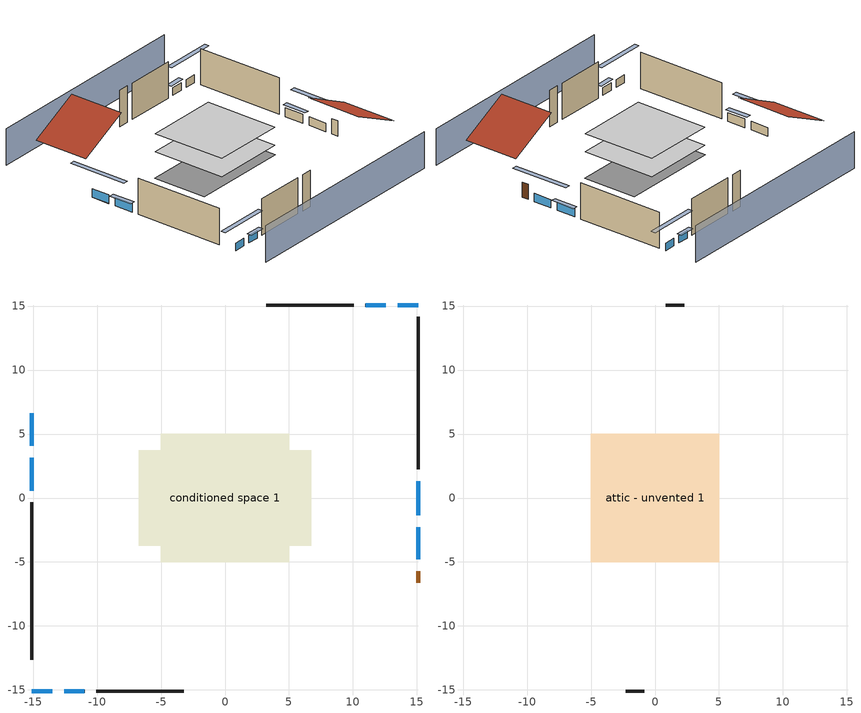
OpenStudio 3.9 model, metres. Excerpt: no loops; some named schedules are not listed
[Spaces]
conditioned space 1
 floor foundation (Slab1 construction): -6.75,-3.75 -6.75,3.75 6.75,3.75 6.75,-3.75 z0
 floor adiabatic (AdiabaticFloorConstruction): -5.03,-5.03 -5.03,5.03 5.03,5.03 5.03,-5.03 z2.44
 wall outside (Wall1 construction): -15.08,-0.34 -15.08,-12.63 z0:4.88
 wall outside (Wall2 construction): 10.05,15.08 3.23,15.08 z0:4.88
 wall outside (Wall3 construction): 15.08,2.25 15.08,14.15 z0:4.88
 wall outside (Wall4 construction): -10.05,-15.08 -3.23,-15.08 z0:4.88
 wall outside (AdiabaticWallConstruction): -15.08,6.63 -15.08,4.07 / -15.08,3.14 -15.08,0.58 / 15.08,-1.34 15.08,1.32 z0:1.16; 15.08,15.08 13.49,15.08 / 12.57,15.08 10.98,15.08 / -15.08,-15.08 -13.49,-15.08 / -12.57,-15.08 -10.98,-15.08 z0:1.04; 15.08,-4.79 15.08,-2.27 z0:1.13
 wall outside (AdiabaticWallConstruction 1): 15.08,-6.63 15.08,-5.72 z0:2.03
 window (WindowConstruction): -15.08,6.63 -15.08,4.07 z0:1.16
 window (WindowConstruction 1): -15.08,3.14 -15.08,0.59 z0:1.16
 window (WindowConstruction 2): 15.08,15.08 13.5,15.08 z0:1.04
 window (WindowConstruction 3): 12.57,15.08 10.98,15.08 z0:1.04
 window (WindowConstruction 4): 15.08,-4.79 15.08,-2.27 z0:1.13
 window (WindowConstruction 5): 15.08,-1.34 15.08,1.32 z0:1.16
 window (WindowConstruction 6): -15.08,-15.08 -13.5,-15.08 z0:1.04
 window (WindowConstruction 7): -12.57,-15.08 -10.98,-15.08 z0:1.04
 door (Door): 15.08,-6.63 15.08,-5.72 z0:2.03
 ceiling adiabatic (AdiabaticFloorConstruction): 5.03,-5.03 5.03,5.03 -5.03,5.03 -5.03,-5.03 z2.44
attic - unvented 1
 floor to conditioned space 1 (Floor1 construction Reversed): -5.03,-5.03 -5.03,5.03 5.03,5.03 5.03,-5.03 z4.88
 wall outside (Wall5 construction): 2.3,15.08 0.86,15.08 z0:4.88
 wall outside (Wall6 construction): -2.3,-15.08 -0.86,-15.08 z0:4.88
 roof outside (Roof1 construction): -15.08,7.56,4.88 -8.35,7.56,8.24 -8.35,15.08,8.24 -15.08,15.08,4.88
 roof outside (Roof2 construction): 15.08,-7.56,4.88 8.35,-7.56,8.24 8.35,-15.08,8.24 15.08,-15.08,4.88
shading: -15.08,-19.65 15.08,-19.65 / 15.08,19.65 -15.08,19.65 z0:4.88; -15.08,1.33 -15.08,9.37 -15.69,9.37 -15.69,1.33 z3.9; -15.08,0.28 -15.08,3.45 -15.69,3.45 -15.69,0.28 z1.46; 10.75,15.08 17.83,15.08 17.83,15.69 10.75,15.69 z3.78; 10.68,15.08 12.87,15.08 12.87,15.69 10.68,15.69 z1.34; 15.08,0.48 15.08,-7.53 15.69,-7.53 15.69,0.48 z3.87; 15.08,1.63 15.08,-1.64 15.69,-1.64 15.69,1.63 z1.46; -10.75,-15.08 -17.83,-15.08 -17.83,-15.69 -10.75,-15.69 z3.78; -10.68,-15.08 -12.87,-15.08 -12.87,-15.69 -10.68,-15.69 z1.34
[Site]
Portland Intl Arpt_OR: Latitude {deg}=45.59; Longitude {deg}=-122.6; Time Zone {hr}=-8; Elevation {m}=33; Terrain=Suburbs; Keep Site Location Information=Yes
[Site:GroundTemperature:Shallow]
10.2558, 8.96328, 8.85977, 9.47314, 11.9355, 14.3863, 16.5111, 17.8571, 17.9714, 16.8767, 14.8061, 12.4304
[Site:WaterMainsTemperature]
Calculation Method=Schedule; Temperature Schedule=mains temperature schedule
[Building]
Building 1
[Material] Roughness=Rough
Name | Thickness {m} | Conductivity {W/m-K} | Density {kg/m3} | Specific Heat {J/kg-K} | Thermal Absorptance | Solar Absorptance | Visible Absorptance
asphalt or fiberglass shingles | 0.00635 | 0.162714 | 1121.4 | 1465.45 | 0.9 | 0.85 | 0.85
roof rigid ins | 0.00281632 | 0.029427 | 32.04 | 1214.23 | 0.9 | 0.7 | 0.7
osb sheathing 0.5 in. | 0.0127 | 0.115458 | 512.64 | 1214.23 | 0.9 | 0.6 | 0.6
wood siding | 0.0254 | 0.102417 | 544.68 | 1172.36 | 0.9 | 0.85 | 0.85
osb sheathing 0.5 in. 1 | 0.0127 | 0.115458 | 512.64 | 1214.23 | 0.9 | 0.7 | 0.7
wall stud and cavity | 0.1397 | 0.550994 | 139.0536 | 1170.24 | 0.9 | 0.7 | 0.7
gypsum board | 0.0127 | 0.160291 | 801 | 837.4 | 0.9 | 0.6 | 0.6
wall stud and cavity 1 | 0.1397 | 0.727959 | 139.0536 | 1170.24 | 0.9 | 0.6 | 0.6
ceiling loosefill ins | 0.0846667 | 0.0480833 | 16.02 | 1046.75 | 0.9 | 0.7 | 0.7
ceiling stud and cavity | 0.1397 | 0.302811 | 65.682 | 1177.47 | 0.9 | 0.7 | 0.7
concrete 4.0 in. | 0.1016 | 1.803125 | 2242.8 | 837.4 | 0.9 | 0.7 | 0.7
floor covering | 0.0127 | 0.0450781 | 54.468 | 1339.84 | 0.9 | 0.9 | 0.9
wood siding 1; wood siding 2 | 0.0254 | 0.102417 | 544.68 | 1172.36
wall rigid ins; floor rigid ins | 0.512978 | 0.029427 | 32.04 | 1214.23 | 0.9 | 0.7 | 0.7
wall stud and cavity 2 | 0.0889 | 0.380278 | 52.3479 | 1209.89 | 0.9 | 0.7 | 0.7
door material | 0.04445 | 0.0612267 | 512.64 | 1214.23 | 0.9 | 0.7 | 0.7
floor stud and cavity | 0.1397 | 1.75129 | 37.0049 | 1207.88 | 0.9 | 0.7 | 0.7
osb sheathing 0.75 in. | 0.01905 | 0.115458 | 512.64 | 1214.23 | 0.9 | 0.7 | 0.7
floor covering 1 | 0.0127 | 0.0433444 | 54.468 | 1339.84 | 0.9 | 0.6 | 0.6
wall stud and cavity 3 | 0.0889 | 0.391764 | 83.0341 | 1211.67 | 0.9 | 0.7 | 0.7
furniture material conditioned space 1 | 0.1524 | 0.115458 | 640.8 | 1214.23 | 0.9 | 0.6 | 0.6
[Construction]
Roof1 construction; Roof2 construction: asphalt or fiberglass shingles, roof rigid ins, osb sheathing 0.5 in.
Wall1 construction; Wall2 construction; Wall3 construction; Wall4 construction: wood siding, osb sheathing 0.5 in. 1, wall stud and cavity, gypsum board
Wall5 construction; Wall6 construction: wood siding, osb sheathing 0.5 in. 1, wall stud and cavity 1
Floor1 construction Reversed: gypsum board, ceiling stud and cavity, ceiling loosefill ins
Slab1 construction: concrete 4.0 in., floor covering
WindowConstruction; WindowConstruction 1; WindowConstruction 2; WindowConstruction 3; WindowConstruction 4; WindowConstruction 5; WindowConstruction 6; WindowConstruction 7: WindowMaterial
AdiabaticWallConstruction: wood siding 1, wall rigid ins, wall stud and cavity 2, gypsum board
Door: door material
AdiabaticWallConstruction 1: wood siding 2, wall rigid ins, wall stud and cavity 2, gypsum board
AdiabaticFloorConstruction: floor stud and cavity, floor rigid ins, osb sheathing 0.75 in., floor covering 1
PartitionWallConstruction: gypsum board, wall stud and cavity 3, gypsum board
furniture construction conditioned space 1: furniture material conditioned space 1
[WindowMaterial:SimpleGlazingSystem]
WindowMaterial: U-Factor {W/m2-K}=2.78222; Solar Heat Gain Coefficient=0.56
[ThermalZone] Multiplier=1; Use Ideal Air Loads=No
Name | Volume {m3} | Thermostat
conditioned space | 493.619 | conditioned space temperature setpoint
attic - unvented | 75.9013
[Sizing:Zone]
attic - unvented: Zone Cooling Design Supply Air Temperature Input Method=SupplyAirTemperature; Zone Cooling Design Supply Air Temperature {C}=14; Zone Cooling Design Supply Air Temperature Difference {deltaC}=11.11; Zone Heating Design Supply Air Temperature Input Method=SupplyAirTemperature; Zone Heating Design Supply Air Temperature {C}=40; Zone Heating Design Supply Air Temperature Difference {deltaC}=11.11; Zone Cooling Design Supply Air Humidity Ratio {kg-H2O/kg-air}=0.0085; Zone Heating Design Supply Air Humidity Ratio {kg-H2O/kg-air}=0.008; Cooling Design Air Flow Method=DesignDay; Heating Design Air Flow Method=DesignDay; Account for Dedicated Outdoor Air System=No; Dedicated Outdoor Air System Control Strategy=NeutralSupplyAir; Dedicated Outdoor Air Low Setpoint Temperature for Design {C}=autosize; Dedicated Outdoor Air High Setpoint Temperature for Design {C}=autosize; Zone Load Sizing Method=Sensible Load Only No Latent Load; Zone Latent Cooling Design Supply Air Humidity Ratio Input Method=HumidityRatioDifference; Zone Cooling Design Supply Air Humidity Ratio Difference {kgWater/kgDryAir}=0.005; Zone Latent Heating Design Supply Air Humidity Ratio Input Method=HumidityRatioDifference; Zone Humidification Design Supply Air Humidity Ratio Difference {kgWater/kgDryAir}=0.005; Sizing Option=Coincident
[Space]
Name | Thermal Zone | Volume {m3}
conditioned space 1 | conditioned space | 493.619
attic - unvented 1 | attic - unvented | 75.9013
[ThermostatSetpoint:DualSetpoint]
conditioned space temperature setpoint: Heating Setpoint Temperature Schedule=heating setpoint; Cooling Setpoint Temperature Schedule=cooling setpoint; Temperature Difference Between Cutout And Setpoint {deltaC}=0
[Foundation:Kiva]
Foundation Kiva 1: Initial Indoor Air Temperature {C}=16.6667; Wall Height Above Grade {m}=0.1016; Wall Depth Below Slab {m}=0.2032
[Foundation:Kiva:Settings]
Soil Conductivity {W/m-K}=1.9041; Soil Density {kg/m3}=1842.3; Soil Specific Heat {J/kg-K}=418.7; Ground Solar Absorptivity=0.9; Ground Thermal Absorptivity=0.9; Ground Surface Roughness {m}=0.03; Far-Field Width {m}=40; Deep-Ground Boundary Condition=ZeroFlux; Deep-Ground Depth {m}=40; Minimum Cell Dimension {m}=0.2; Maximum Cell Growth Coefficient=3; Simulation Timestep=Timestep
[SurfaceProperty:ExposedFoundationPerimeter]
Slab1: Exposed Perimeter Calculation Method=TotalExposedPerimeter; Total Exposed Perimeter {m}=42.00144
[SurfaceProperty:IncidentSolarMultiplier] Incident Solar Multiplier=1; Incident Solar Multiplier Schedule=trans schedule winter=0.85 summer=0.7
Window1; Window2; Window3; Window4; Window5; Window6; Window7; Window8
[InternalMass:Definition] Design Level Calculation Method=SurfaceArea
Name | Construction | Surface Area {m2}
partition wall mass | PartitionWallConstruction | 202.436
furniture mass conditioned space 1 | furniture construction conditioned space 1 | 80.97429
[InternalMass] Space or SpaceType=conditioned space 1; Multiplier=1
Name | Internal Mass Definition
partition wall mass | partition wall mass
furniture mass conditioned space 1 | furniture mass conditioned space 1
[Fan:SystemModel]
mini split heat pump supply fan: Availability Schedule=Always On Discrete; Design Maximum Air Flow Rate {m3/s}=1.03689; Speed Control Method=Discrete; Electric Power Minimum Flow Rate Fraction=0.2; Design Pressure Rise {Pa}=500; Motor Efficiency=1; Motor In Air Stream Fraction=1; Design Electric Power Consumption {W}=autosize; Design Power Sizing Method=PowerPerFlow; Electric Power Per Unit Flow Rate {W/(m3/s)}=148.322; Electric Power Per Unit Flow Rate Per Unit Pressure {W-s/m3-Pa}=1.66667; Fan Total Efficiency=0.7; Motor Loss Radiative Fraction=0; Speed Flow Fraction 1=0.20706; Speed Electric Power Fraction 1=0.00888; Speed Flow Fraction 2=0.252; Speed Electric Power Fraction 2=0.016; Speed Flow Fraction 3=0.812; Speed Electric Power Fraction 3=0.53539; Speed Flow Fraction 4=1; Speed Electric Power Fraction 4=1
[EnergyManagementSystem:Sensor]
Name | Output Variable or Output Meter Index Key | Output Variable or Output Meter
mini_split_heat_pump_supply_fan_s | mini split heat pump supply fan | Fan Electricity Energy
water_heater_T_set | water heater setpoint | Schedule Value
out_pb_s |  | Site Outdoor Air Barometric Pressure
out_wt_s |  | Site Outdoor Air Humidity Ratio
site_vw_s |  | Site Wind Speed
cool_season | cooling season schedule | Schedule Value
mini_split_heat_pump_airloop_Fan_RTF_s | mini split heat pump supply fan | Fan Runtime Fraction Speed 1
mini_split_heat_pump_airloop_Fan_RTF_s_1 | mini split heat pump supply fan | Fan Runtime Fraction Speed 2
mini_split_heat_pump_airloop_Fan_RTF_s_2 | mini split heat pump supply fan | Fan Runtime Fraction Speed 3
mini_split_heat_pump_airloop_Fan_RTF_s_3 | mini split heat pump supply fan | Fan Runtime Fraction Speed 4
natural_vent_s | natural vent schedule | Schedule Value
htg_sp_s | heating setpoint | Schedule Value
clg_sp_s | cooling setpoint | Schedule Value
mech_vent_range_fan_0_sch_s | mech vent range fan 0 schedule | Schedule Value
mech_vent_bath_fan_0_sch_s | mech vent bath fan 0 schedule | Schedule Value
clothes_dryer_exhaust_0_sch_s | clothes_dryer | Schedule Value
htg_load_cond |  | Heating:EnergyTransfer:Zone:CONDITIONED SPACE
clg_load_cond |  | Cooling:EnergyTransfer:Zone:CONDITIONED SPACE
s_conv | Floor1 | Surface Inside Face Convection Heat Gain Energy
s_ig | Floor1 | Surface Inside Face Internal Gains Radiation Heat Gain Energy
s_sol | Floor1 | Surface Inside Face Solar Radiation Heat Gain Energy
s_lgt | Floor1 | Surface Inside Face Lights Radiation Heat Gain Energy
s_surf | Floor1 | Surface Inside Face Net Surface Thermal Radiation Heat Gain Energy
s_conv_1 | inferred conditioned ceiling | Surface Inside Face Convection Heat Gain Energy
s_ig_1 | inferred conditioned ceiling | Surface Inside Face Internal Gains Radiation Heat Gain Energy
s_sol_1 | inferred conditioned ceiling | Surface Inside Face Solar Radiation Heat Gain Energy
s_lgt_1 | inferred conditioned ceiling | Surface Inside Face Lights Radiation Heat Gain Energy
s_surf_1 | inferred conditioned ceiling | Surface Inside Face Net Surface Thermal Radiation Heat Gain Energy
s_conv_2 | inferred conditioned floor | Surface Inside Face Convection Heat Gain Energy
s_ig_2 | inferred conditioned floor | Surface Inside Face Internal Gains Radiation Heat Gain Energy
s_sol_2 | inferred conditioned floor | Surface Inside Face Solar Radiation Heat Gain Energy
s_lgt_2 | inferred conditioned floor | Surface Inside Face Lights Radiation Heat Gain Energy
s_surf_2 | inferred conditioned floor | Surface Inside Face Net Surface Thermal Radiation Heat Gain Energy
s_conv_3 | Slab1 | Surface Inside Face Convection Heat Gain Energy
s_ig_3 | Slab1 | Surface Inside Face Internal Gains Radiation Heat Gain Energy
s_sol_3 | Slab1 | Surface Inside Face Solar Radiation Heat Gain Energy
s_lgt_3 | Slab1 | Surface Inside Face Lights Radiation Heat Gain Energy
s_surf_3 | Slab1 | Surface Inside Face Net Surface Thermal Radiation Heat Gain Energy
ss_sol | Door1 | Surface Inside Face Solar Radiation Heat Gain Energy
ss_lgt | Door1 | Surface Inside Face Lights Radiation Heat Gain Energy
ss_conv | Door1 | Surface Inside Face Convection Heat Gain Energy
ss_ig | Door1 | Surface Inside Face Internal Gains Radiation Heat Gain Energy
ss_surf | Door1 | Surface Inside Face Net Surface Thermal Radiation Heat Gain Energy
ss_conv_1 | Window1 | Surface Inside Face Convection Heat Gain Energy
ss_ig_1 | Window1 | Surface Inside Face Internal Gains Radiation Heat Gain Energy
ss_surf_1 | Window1 | Surface Inside Face Net Surface Thermal Radiation Heat Gain Energy
ss_trans_in | Window1 | Surface Window Transmitted Solar Radiation Rate
ss_back_out | Window1 | Surface Window Shortwave from Zone Back Out Window Heat Transfer Rate
ss_trans_out | Window1 | Surface Inside Face Initial Transmitted Diffuse Transmitted Out Window Solar Radiation Rate
ss_conv_2 | Window2 | Surface Inside Face Convection Heat Gain Energy
ss_ig_2 | Window2 | Surface Inside Face Internal Gains Radiation Heat Gain Energy
ss_surf_2 | Window2 | Surface Inside Face Net Surface Thermal Radiation Heat Gain Energy
ss_trans_in_1 | Window2 | Surface Window Transmitted Solar Radiation Rate
ss_back_out_1 | Window2 | Surface Window Shortwave from Zone Back Out Window Heat Transfer Rate
ss_trans_out_1 | Window2 | Surface Inside Face Initial Transmitted Diffuse Transmitted Out Window Solar Radiation Rate
ss_conv_3 | Window3 | Surface Inside Face Convection Heat Gain Energy
ss_ig_3 | Window3 | Surface Inside Face Internal Gains Radiation Heat Gain Energy
ss_surf_3 | Window3 | Surface Inside Face Net Surface Thermal Radiation Heat Gain Energy
ss_trans_in_2 | Window3 | Surface Window Transmitted Solar Radiation Rate
ss_back_out_2 | Window3 | Surface Window Shortwave from Zone Back Out Window Heat Transfer Rate
ss_trans_out_2 | Window3 | Surface Inside Face Initial Transmitted Diffuse Transmitted Out Window Solar Radiation Rate
ss_conv_4 | Window4 | Surface Inside Face Convection Heat Gain Energy
ss_ig_4 | Window4 | Surface Inside Face Internal Gains Radiation Heat Gain Energy
ss_surf_4 | Window4 | Surface Inside Face Net Surface Thermal Radiation Heat Gain Energy
ss_trans_in_3 | Window4 | Surface Window Transmitted Solar Radiation Rate
ss_back_out_3 | Window4 | Surface Window Shortwave from Zone Back Out Window Heat Transfer Rate
ss_trans_out_3 | Window4 | Surface Inside Face Initial Transmitted Diffuse Transmitted Out Window Solar Radiation Rate
ss_conv_5 | Window5 | Surface Inside Face Convection Heat Gain Energy
ss_ig_5 | Window5 | Surface Inside Face Internal Gains Radiation Heat Gain Energy
ss_surf_5 | Window5 | Surface Inside Face Net Surface Thermal Radiation Heat Gain Energy
ss_trans_in_4 | Window5 | Surface Window Transmitted Solar Radiation Rate
ss_back_out_4 | Window5 | Surface Window Shortwave from Zone Back Out Window Heat Transfer Rate
ss_trans_out_4 | Window5 | Surface Inside Face Initial Transmitted Diffuse Transmitted Out Window Solar Radiation Rate
ss_conv_6 | Window6 | Surface Inside Face Convection Heat Gain Energy
ss_ig_6 | Window6 | Surface Inside Face Internal Gains Radiation Heat Gain Energy
ss_surf_6 | Window6 | Surface Inside Face Net Surface Thermal Radiation Heat Gain Energy
ss_trans_in_5 | Window6 | Surface Window Transmitted Solar Radiation Rate
ss_back_out_5 | Window6 | Surface Window Shortwave from Zone Back Out Window Heat Transfer Rate
ss_trans_out_5 | Window6 | Surface Inside Face Initial Transmitted Diffuse Transmitted Out Window Solar Radiation Rate
ss_conv_7 | Window7 | Surface Inside Face Convection Heat Gain Energy
ss_ig_7 | Window7 | Surface Inside Face Internal Gains Radiation Heat Gain Energy
ss_surf_7 | Window7 | Surface Inside Face Net Surface Thermal Radiation Heat Gain Energy
ss_trans_in_6 | Window7 | Surface Window Transmitted Solar Radiation Rate
ss_back_out_6 | Window7 | Surface Window Shortwave from Zone Back Out Window Heat Transfer Rate
ss_trans_out_6 | Window7 | Surface Inside Face Initial Transmitted Diffuse Transmitted Out Window Solar Radiation Rate
ss_conv_8 | Window8 | Surface Inside Face Convection Heat Gain Energy
ss_ig_8 | Window8 | Surface Inside Face Internal Gains Radiation Heat Gain Energy
ss_surf_8 | Window8 | Surface Inside Face Net Surface Thermal Radiation Heat Gain Energy
ss_trans_in_7 | Window8 | Surface Window Transmitted Solar Radiation Rate
ss_back_out_7 | Window8 | Surface Window Shortwave from Zone Back Out Window Heat Transfer Rate
ss_trans_out_7 | Window8 | Surface Inside Face Initial Transmitted Diffuse Transmitted Out Window Solar Radiation Rate
s_conv_4 | Wall1 | Surface Inside Face Convection Heat Gain Energy
s_ig_4 | Wall1 | Surface Inside Face Internal Gains Radiation Heat Gain Energy
s_sol_4 | Wall1 | Surface Inside Face Solar Radiation Heat Gain Energy
s_lgt_4 | Wall1 | Surface Inside Face Lights Radiation Heat Gain Energy
s_surf_4 | Wall1 | Surface Inside Face Net Surface Thermal Radiation Heat Gain Energy
s_conv_5 | Wall2 | Surface Inside Face Convection Heat Gain Energy
s_ig_5 | Wall2 | Surface Inside Face Internal Gains Radiation Heat Gain Energy
s_sol_5 | Wall2 | Surface Inside Face Solar Radiation Heat Gain Energy
s_lgt_5 | Wall2 | Surface Inside Face Lights Radiation Heat Gain Energy
s_surf_5 | Wall2 | Surface Inside Face Net Surface Thermal Radiation Heat Gain Energy
s_conv_6 | Wall3 | Surface Inside Face Convection Heat Gain Energy
s_ig_6 | Wall3 | Surface Inside Face Internal Gains Radiation Heat Gain Energy
s_sol_6 | Wall3 | Surface Inside Face Solar Radiation Heat Gain Energy
s_lgt_6 | Wall3 | Surface Inside Face Lights Radiation Heat Gain Energy
s_surf_6 | Wall3 | Surface Inside Face Net Surface Thermal Radiation Heat Gain Energy
s_conv_7 | Wall4 | Surface Inside Face Convection Heat Gain Energy
s_ig_7 | Wall4 | Surface Inside Face Internal Gains Radiation Heat Gain Energy
s_sol_7 | Wall4 | Surface Inside Face Solar Radiation Heat Gain Energy
s_lgt_7 | Wall4 | Surface Inside Face Lights Radiation Heat Gain Energy
s_surf_7 | Wall4 | Surface Inside Face Net Surface Thermal Radiation Heat Gain Energy
im_conv | furniture mass conditioned space 1 | Surface Inside Face Convection Heat Gain Energy
im_ig | furniture mass conditioned space 1 | Surface Inside Face Internal Gains Radiation Heat Gain Energy
im_sol | furniture mass conditioned space 1 | Surface Inside Face Solar Radiation Heat Gain Energy
im_lgt | furniture mass conditioned space 1 | Surface Inside Face Lights Radiation Heat Gain Energy
im_surf | furniture mass conditioned space 1 | Surface Inside Face Net Surface Thermal Radiation Heat Gain Energy
im_conv_1 | partition wall mass | Surface Inside Face Convection Heat Gain Energy
im_ig_1 | partition wall mass | Surface Inside Face Internal Gains Radiation Heat Gain Energy
im_sol_1 | partition wall mass | Surface Inside Face Solar Radiation Heat Gain Energy
im_lgt_1 | partition wall mass | Surface Inside Face Lights Radiation Heat Gain Energy
im_surf_1 | partition wall mass | Surface Inside Face Net Surface Thermal Radiation Heat Gain Energy
airflow_gain | infil flow | Infiltration Sensible Heat Gain Energy
airflow_loss | infil flow | Infiltration Sensible Heat Loss Energy
airflow_gain_1 | natural vent flow | Infiltration Sensible Heat Gain Energy
airflow_loss_1 | natural vent flow | Infiltration Sensible Heat Loss Energy
airflow_gain_2 | whole house fan flow | Infiltration Sensible Heat Gain Energy
airflow_loss_2 | whole house fan flow | Infiltration Sensible Heat Loss Energy
mv_conv | mech vent bath fan 0 | Electric Equipment Convective Heating Energy
mv_rad | mech vent bath fan 0 | Electric Equipment Radiant Heating Energy
mv_conv_1 | mech vent house fan | Electric Equipment Convective Heating Energy
mv_rad_1 | mech vent house fan | Electric Equipment Radiant Heating Energy
[ElectricEquipment:Definition] Design Level Calculation Method=EquipmentLevel
Name | Design Level {W} | Fraction Latent | Fraction Radiant | Fraction Lost
ceiling fan | 18.2647 | 0 | 0.558 | 0
clothes washer | 230.472 | 0.03 | 0.162 | 0.7
clothes dryer | 1600.91 | 0.015 | 0.081 | 0.85
dishwasher | 1262.8 | 0.3 | 0.18 | 0.4
fridge | 49.4292 | 0 | 0.6 | 0
cooking range | 112.967 | 0.16 | 0.384 | 0.2
misc tv | 405.398 | 0 | 0.6 | 0
misc plug loads | 346.113 | 0.021 | 0.558 | 0.049
whole house fan; mech vent house fan | 0 | 0 | 0 | 1
mech vent house fan cfis | 0 | 0 | 0 | 0
mech vent range fan 0 | 30 | 0 | 0 | 1
mech vent bath fan 0 | 45 | 0 | 0 | 1
[ElectricEquipment] Space or SpaceType=conditioned space 1
Name | Electric Equipment Definition | Schedule
ceiling fan | ceiling fan | ceiling_fan
clothes washer | clothes washer | clothes_washer
clothes dryer | clothes dryer | clothes_dryer
dishwasher | dishwasher | dishwasher
fridge | fridge | fridge schedule
cooking range | cooking range | cooking_range
misc tv | misc tv | plug_loads_tv
misc plug loads | misc plug loads | plug_loads_other
whole house fan | whole house fan | Always On Discrete
mech vent house fan | mech vent house fan | mech vent house fan schedule
mech vent house fan cfis | mech vent house fan cfis | mech vent house fan cfis schedule
mech vent range fan 0 | mech vent range fan 0 | mech vent range fan 0 schedule
mech vent bath fan 0 | mech vent bath fan 0 | mech vent bath fan 0 schedule
[OtherEquipment:Definition] Design Level Calculation Method=EquipmentLevel
Name | Design Level {W} | Fraction Latent | Fraction Radiant | Fraction Lost
water heater sens; mech vent house fan sensible load | 0 | 0 | 0 | 0
water heater lat; mech vent house fan latent load | 0 | 1 | 0 | 0
water heater energy adjustment1 | 0.01 | 0 | 0 | 1
clothes dryer 2 | 0 | 0.015 | 0.081 | 0.85
cooking range 2 | 3310.75 | 0.16 | 0.384 | 0.2
general water use sensible | -43.4886 | 0 | 0.6 | 0
general water use latent | 44.1266 | 1 | 0 | 0
[OtherEquipment] Space or SpaceType=conditioned space 1
Name | Other Equipment Definition | Schedule | Fuel Type
water heater sens | water heater sens | Always On Discrete
water heater lat | water heater lat | Always On Discrete
water heater energy adjustment1 | water heater energy adjustment1 | Always On Discrete | Electricity
clothes dryer 1 | clothes dryer 2 | clothes_dryer | Electricity
cooking range 1 | cooking range 2 | cooking_range | NaturalGas
general water use sensible | general water use sensible | general water use schedule
general water use latent | general water use latent | general water use schedule
mech vent house fan sensible load | mech vent house fan sensible load | Always On Discrete
mech vent house fan latent load | mech vent house fan latent load | Always On Discrete
[WaterUse:Equipment:Definition]
Name | Peak Flow Rate {m3/s}
clothes washer | 2.55326e-06
dishwasher | 5.0405e-06
[Lights:Definition]
interior lighting: Design Level Calculation Method=LightingLevel; Lighting Level {W}=1136.88; Fraction Radiant=0.6; Fraction Visible=0.2; Return Air Fraction=0
[Lights]
interior lighting: Lights Definition=interior lighting; Space or SpaceType=conditioned space 1; Schedule=lighting_interior; Fraction Replaceable=1
[Exterior:Lights:Definition]
exterior lighting: Design Level {W}=48.0871
[Exterior:Lights]
exterior lighting: Exterior Lights Definition=exterior lighting; Schedule=exterior lighting schedule
[People:Definition]
occupants: Number of People Calculation Method=People; Number of People {people}=2; Fraction Radiant=0.314171; Sensible Heat Fraction=0.56303; Carbon Dioxide Generation Rate {m3/s-W}=0; Enable ASHRAE 55 Comfort Warnings=No; Mean Radiant Temperature Calculation Type=EnclosureAveraged
[People]
occupants: People Definition=occupants; Space or SpaceType=conditioned space 1; Number of People Schedule=occupants; Activity Level Schedule=occupants activity schedule; Multiplier=1
[SpaceInfiltration:DesignFlowRate] Schedule=Always On Discrete
Name | Space or SpaceType | Design Flow Rate Calculation Method | Design Flow Rate {m3/s} | Air Changes per Hour {1/hr} | Constant Term Coefficient | Temperature Term Coefficient | Velocity Term Coefficient | Velocity Squared Term Coefficient
natural vent flow; whole house fan flow; infil flow | conditioned space 1 | Flow/Space | 0
infil attic - unvented 1 | attic - unvented 1 | AirChanges/Hour |  | 0.1 | 1 | 0 | 0 | 0
[ZoneMixing]
whole house fan mix: Zone or Space=attic - unvented; Schedule=Always On Continuous; Design Flow Rate Calculation Method=Flow/Zone; Design Flow Rate {m3/s}=0; Source Zone or Space=conditioned space
